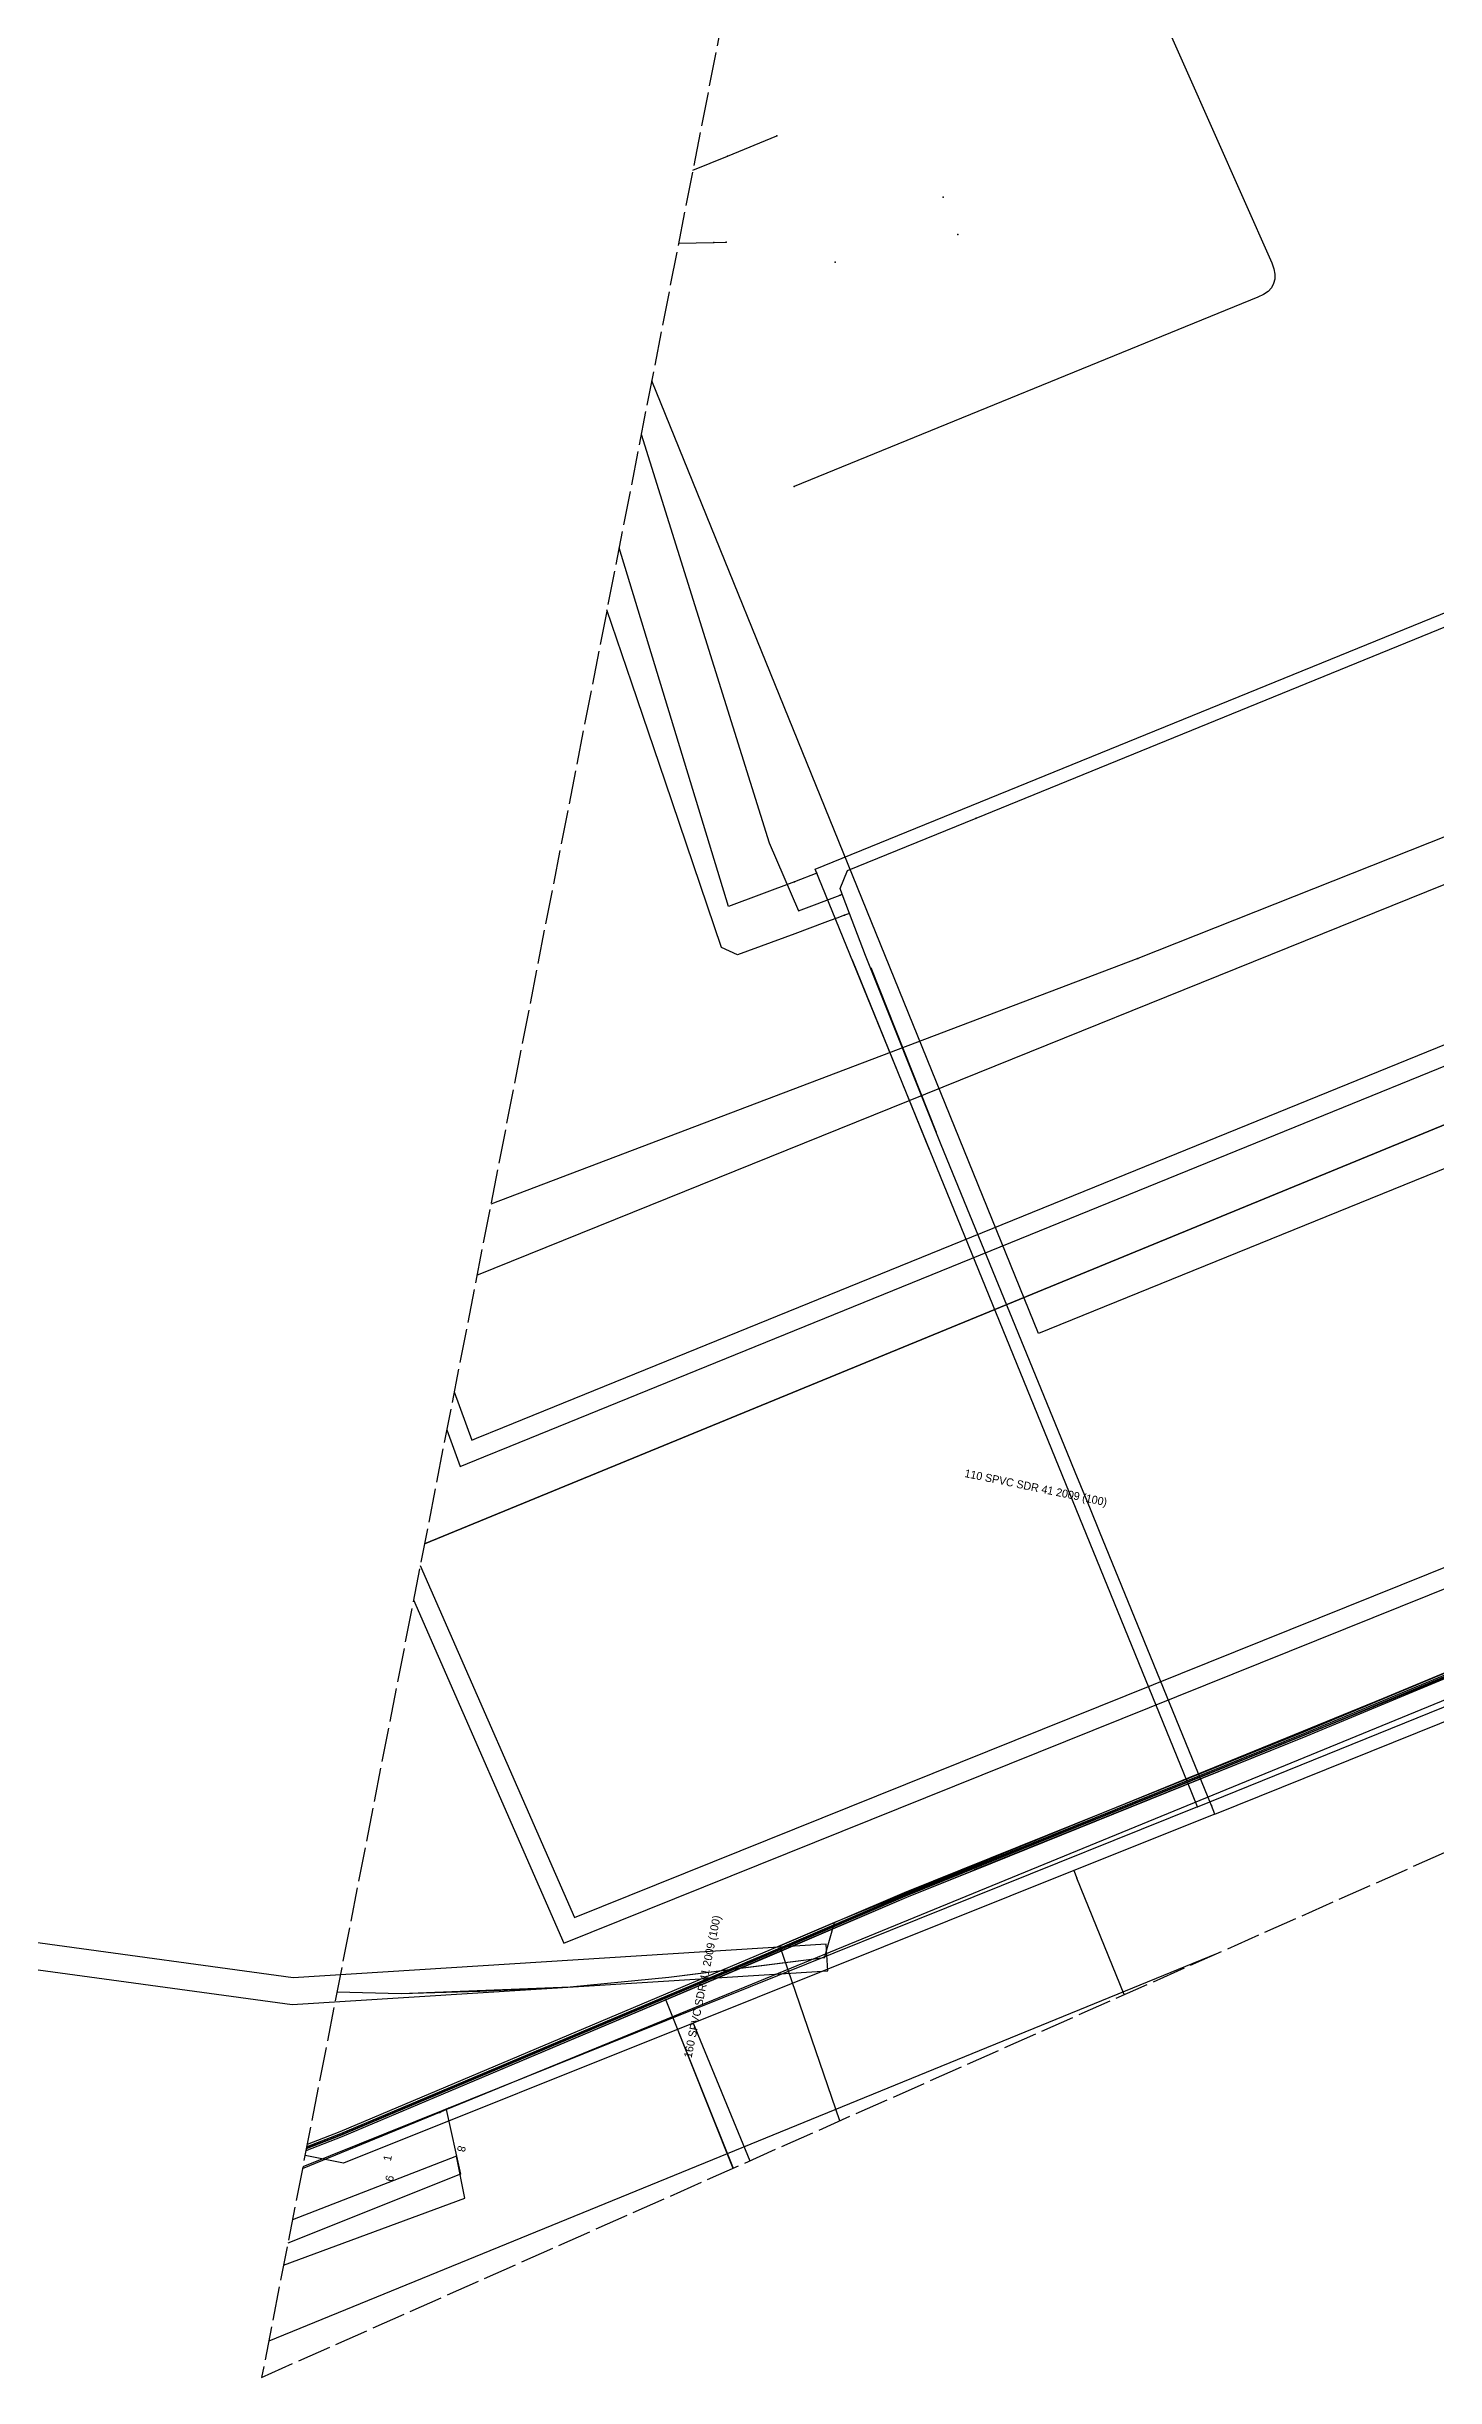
# Model space of a CAD drawing. Header units: metres. Extents: x -529 to 260, y -315 to 217.
# Drawn here: x -477.2 to -425.2, y -314.6 to -227.2 of the extents above; entities that cross this region are included whole.
import ezdxf

# ---------------------------------------------------------------- set-up
doc = ezdxf.new("R2010")
doc.units = ezdxf.units.M
doc.linetypes.add('DASHED', pattern=[1.524, 1.27, -0.254])
for name, color, linetype, true_color in [('GM0772_GWA_Appurtenance', 7, 'Continuous', 0xba38a8), ('GM0772_GWA_Rioolleiding', 7, 'Continuous', 0xba38a8), ('KA0000_OVG_Orientatiepolygoon', 7, 'Continuous', 0xff00ff), ('KL1001_WAT_Appurtenance', 7, 'Continuous', 0x0000ff), ('KL1001_WAT_Mantelbuis', 7, 'Continuous', 0x0000ff), ('KL1001_WAT_Waterleiding', 7, 'Continuous', 0x0000ff), ('KL1011_DAT_Duct', 7, 'Continuous', 0x00ff00), ('KL1011_DAT_ExtraDetailinfo', 7, 'Continuous', 0x00ff00), ('KL1011_DAT_ExtraGeometrie', 7, 'Continuous', 0x00ff00), ('KL1011_DAT_Kabelbed', 7, 'Continuous', 0x00ff00), ('KL1011_DAT_Mantelbuis', 7, 'Continuous', 0x00ff00), ('KL1011_DAT_Telecommunicatiekabel', 7, 'Continuous', 0x00ff00), ('KL1031_ELS_Appurtenance', 7, 'Continuous', 0x960000), ('KL1031_ELS_Elektriciteitskabel', 7, 'Continuous', 0x960000), ('KL1031_EMS_Elektriciteitskabel', 7, 'Continuous', 0xc80000), ('KL1031_GLD_Annotatie', 7, 'Continuous', 0xffffff), ('KL1031_GLD_Appurtenance', 7, 'Continuous', 0xffaf3c), ('KL1031_GLD_Mantelbuis', 7, 'Continuous', 0xffaf3c), ('KL1031_GLD_OlieGasChemicalienPijpleiding', 7, 'Continuous', 0xffaf3c), ('KL1049_DAT_Appurtenance', 7, 'Continuous', 0x00ff00), ('KL1049_DAT_Mantelbuis', 7, 'Continuous', 0x00ff00), ('KL1049_DAT_Telecommunicatiekabel', 7, 'Continuous', 0x00ff00), ('KL1051_DAT_Annotatie', 7, 'Continuous', 0xffffff), ('KL1051_DAT_Appurtenance', 7, 'Continuous', 0x00ff00), ('KL1051_DAT_ExtraDetailinfo', 7, 'Continuous', 0x00ff00), ('KL1051_DAT_Kabelbed', 7, 'Continuous', 0x00ff00), ('KL1233_WRM_ThermischePijpleiding', 7, 'Continuous', 0x008080), ('KL1648_DAT_Telecommunicatiekabel', 7, 'Continuous', 0x00ff00)]:
    doc.layers.add(name, color=color, linetype=linetype, true_color=true_color)

msp = doc.modelspace()

# ---------------------------------------------------------------- linework, layer by layer
at = {"layer": 'GM0772_GWA_Appurtenance'}
msp.add_point((-436.331, -261.423), dxfattribs=at)
at = {"layer": 'GM0772_GWA_Rioolleiding', "linetype": 'CONTINUOUS'}
for points in [[(-398.329, -246.355), (-436.331, -261.423)], [(-461.105, -273.295), (-413.21, -253.954)], [(-436.331, -261.423), (-460.586, -270.643)], [(-433.382, -298.737), (-468.913, -313.265)]]:
    msp.add_lwpolyline(points, dxfattribs=at)
at = {"layer": 'KA0000_OVG_Orientatiepolygoon', "linetype": 'DASHED'}
msp.add_lwpolyline([(212.467, 216.691), (-371.799, 183.859), (-469.178, -314.621), (251.501, 5.16), (212.467, 216.691)], close=True, dxfattribs=at)
at = {"layer": 'KL1001_WAT_Appurtenance'}
for p in [(-442.386, -256.162), (-447.492, -259.048), (-447.332, -259.81), (-433.569, -293.182), (-438.614, -295.9)]:
    msp.add_point(p, dxfattribs=at)
at = {"layer": 'KL1001_WAT_Mantelbuis', "linetype": 'CONTINUOUS'}
msp.add_lwpolyline([(-446.341, -261.769), (-443.887, -267.943)], dxfattribs=at)
at = {"layer": 'KL1001_WAT_Waterleiding', "linetype": 'CONTINUOUS'}
for points in [[(-442.386, -256.162), (-411.4, -243.523), (-374.024, -228.282)], [(-454.947, -241.776), (-450.146, -257.096), (-449.05, -259.638), (-447.492, -259.048)], [(-447.86, -260.006), (-448.063, -260.081), (-449.193, -260.5), (-451.334, -261.294), (-451.937, -261.014), (-454.052, -254.781), (-455.3, -251.104), (-456.233, -248.356)], [(-447.412, -259.017), (-447.495, -258.801), (-447.215, -258.135), (-442.386, -256.162)], [(-447.492, -259.048), (-447.412, -259.017)], [(-447.137, -259.737), (-447.412, -259.017)], [(-447.332, -259.81), (-447.609, -259.912), (-447.86, -260.006)], [(-447.137, -259.737), (-447.332, -259.81)], [(-433.691, -292.881), (-437.771, -282.908), (-438.111, -282.074), (-438.679, -280.686), (-438.982, -279.946), (-443.701, -268.409), (-446.54, -261.311), (-447.137, -259.737)], [(-433.44, -293.504), (-419.144, -287.751)], [(-433.44, -293.504), (-438.727, -295.622)], [(-433.569, -293.182), (-433.691, -292.881)], [(-433.44, -293.504), (-433.569, -293.182)], [(-438.727, -295.622), (-452.996, -301.338), (-466.11, -306.592), (-467.551, -306.297)], [(-438.727, -295.622), (-438.614, -295.9)], [(-436.839, -300.271), (-438.614, -295.9)], [(-452.996, -301.338), (-450.873, -306.499)]]:
    msp.add_lwpolyline(points, dxfattribs=at)
at = {"layer": 'KL1011_DAT_Duct', "linetype": 'CONTINUOUS'}
for points in [[(-400.955, -278.503), (-419.838, -286.134), (-427.134, -289.173)], [(-400.955, -278.503), (-419.838, -286.134), (-427.134, -289.173)], [(-400.955, -278.503), (-419.838, -286.134), (-427.134, -289.173)], [(-400.955, -278.503), (-419.838, -286.134), (-427.134, -289.173)], [(-400.955, -278.503), (-419.838, -286.134), (-427.134, -289.173)], [(-400.955, -278.503), (-419.838, -286.134), (-427.134, -289.173)], [(-400.955, -278.503), (-419.838, -286.134), (-427.134, -289.173)], [(-427.134, -289.173), (-447.698, -297.57)], [(-427.134, -289.173), (-447.698, -297.57)], [(-427.134, -289.173), (-447.698, -297.57)], [(-427.134, -289.173), (-447.698, -297.57)], [(-427.134, -289.173), (-447.698, -297.57)], [(-427.134, -289.173), (-447.698, -297.57)], [(-427.134, -289.173), (-447.698, -297.57)], [(-447.698, -297.57), (-449.747, -298.446)], [(-447.698, -297.57), (-449.747, -298.446)], [(-448.08, -298.894), (-447.698, -297.57)], [(-448.08, -298.894), (-447.698, -297.57)], [(-448.08, -298.894), (-447.698, -297.57)], [(-448.08, -298.894), (-447.698, -297.57)], [(-448.08, -298.894), (-447.698, -297.57)], [(-448.08, -298.894), (-447.698, -297.57)], [(-448.08, -298.894), (-447.698, -297.57)], [(-449.747, -298.446), (-466.25, -305.419), (-467.472, -305.89)], [(-449.747, -298.446), (-466.25, -305.419), (-467.472, -305.89)], [(-448.08, -298.894), (-453.914, -299.633), (-457.616, -299.993), (-463.952, -300.238), (-466.356, -300.181)], [(-448.08, -298.894), (-453.914, -299.633), (-457.616, -299.993), (-463.952, -300.238), (-466.356, -300.181)], [(-448.08, -298.894), (-453.914, -299.633), (-457.616, -299.993), (-463.952, -300.238), (-466.356, -300.181)], [(-448.08, -298.894), (-453.914, -299.633), (-457.616, -299.993), (-463.952, -300.238), (-466.356, -300.181)], [(-448.08, -298.894), (-453.914, -299.633), (-457.616, -299.993), (-463.952, -300.238), (-466.356, -300.181)], [(-448.08, -298.894), (-453.914, -299.633), (-457.616, -299.993), (-463.952, -300.238), (-466.356, -300.181)], [(-448.08, -298.894), (-453.914, -299.633), (-457.616, -299.993), (-463.952, -300.238), (-466.356, -300.181)], [(-448.08, -298.894), (-453.914, -299.633), (-457.616, -299.993), (-463.952, -300.238), (-466.356, -300.181)]]:
    msp.add_lwpolyline(points, dxfattribs=at)
at = {"layer": 'KL1011_DAT_ExtraDetailinfo', "linetype": 'CONTINUOUS'}
msp.add_lwpolyline([(-448.08, -298.894), (-450.427, -299.195), (-453.914, -299.633), (-457.616, -299.993), (-460.995, -300.152), (-463.952, -300.238), (-466.356, -300.181)], dxfattribs=at)
at = {"layer": 'KL1011_DAT_ExtraGeometrie', "linetype": 'CONTINUOUS'}
msp.add_lwpolyline([(-448.014, -298.385), (-467.996, -299.636), (-486.975, -297.045), (-528.94, -280.914), (-529.3, -281.849), (-487.274, -298.002), (-487.172, -298.028), (-468.029, -300.64), (-447.952, -299.384), (-448.014, -298.385)], close=True, dxfattribs=at)
at = {"layer": 'KL1011_DAT_Kabelbed', "linetype": 'CONTINUOUS'}
for points in [[(-400.955, -278.503), (-419.838, -286.134), (-427.134, -289.173)], [(-427.134, -289.173), (-447.698, -297.57)], [(-447.698, -297.57), (-449.747, -298.446)], [(-448.08, -298.894), (-447.698, -297.57)], [(-449.747, -298.446), (-466.25, -305.419), (-467.472, -305.89)], [(-447.503, -305.003), (-449.747, -298.446)], [(-448.08, -298.894), (-453.914, -299.633), (-457.616, -299.993), (-463.952, -300.238), (-466.356, -300.181)]]:
    msp.add_lwpolyline(points, dxfattribs=at)
at = {"layer": 'KL1011_DAT_Mantelbuis', "linetype": 'CONTINUOUS'}
msp.add_lwpolyline([(-448.08, -298.894), (-453.914, -299.633), (-457.616, -299.993), (-463.952, -300.238), (-466.356, -300.181)], dxfattribs=at)
at = {"layer": 'KL1011_DAT_Telecommunicatiekabel', "linetype": 'CONTINUOUS'}
for points in [[(-447.504, -305.004), (-449.747, -298.446), (-445.079, -296.449), (-430.113, -290.414), (-419.838, -286.134), (-406.719, -280.818), (-396.605, -276.755), (-386.645, -272.712), (-378.508, -269.432), (-368.75, -265.487), (-359.46, -261.724), (-357.516, -261.014)], [(-447.504, -305.004), (-449.747, -298.446), (-445.079, -296.449), (-430.113, -290.414), (-427.134, -289.173)], [(-447.504, -305.004), (-449.747, -298.446), (-445.079, -296.449), (-430.113, -290.414), (-427.134, -289.173)], [(-447.504, -305.004), (-449.747, -298.446), (-445.079, -296.449), (-430.113, -290.414), (-427.134, -289.173)], [(-447.504, -305.004), (-449.747, -298.446), (-445.079, -296.449), (-430.113, -290.414), (-427.134, -289.173)], [(-447.504, -305.004), (-449.747, -298.446), (-445.079, -296.449), (-430.113, -290.414), (-427.134, -289.173)], [(-447.504, -305.004), (-449.747, -298.446), (-445.079, -296.449), (-430.113, -290.414), (-427.134, -289.173)], [(-447.504, -305.004), (-449.747, -298.446), (-445.079, -296.449), (-430.113, -290.414), (-427.134, -289.173)], [(-447.504, -305.004), (-449.747, -298.446), (-445.079, -296.449), (-430.113, -290.414), (-427.134, -289.173)], [(-447.504, -305.004), (-449.747, -298.446), (-445.079, -296.449), (-430.113, -290.414), (-427.134, -289.173)], [(-447.504, -305.004), (-449.747, -298.446), (-445.079, -296.449), (-430.113, -290.414), (-427.134, -289.173)], [(-447.504, -305.004), (-449.747, -298.446), (-445.079, -296.449), (-430.113, -290.414), (-427.134, -289.173)], [(-447.504, -305.004), (-449.747, -298.446), (-445.079, -296.449), (-430.113, -290.414), (-427.134, -289.173)], [(-447.504, -305.004), (-449.747, -298.446), (-445.079, -296.449), (-430.113, -290.414), (-427.134, -289.173)], [(-447.504, -305.004), (-449.747, -298.446), (-445.079, -296.449), (-430.113, -290.414), (-427.134, -289.173)], [(-447.504, -305.004), (-449.747, -298.446), (-445.079, -296.449), (-430.113, -290.414), (-427.134, -289.173)], [(-447.504, -305.004), (-449.747, -298.446), (-445.079, -296.449), (-430.113, -290.414), (-427.134, -289.173)], [(-447.504, -305.004), (-449.747, -298.446), (-445.079, -296.449), (-430.113, -290.414), (-427.134, -289.173)], [(-447.504, -305.004), (-449.747, -298.446), (-445.079, -296.449), (-430.113, -290.414), (-427.134, -289.173)], [(-447.504, -305.004), (-449.747, -298.446), (-445.079, -296.449), (-430.113, -290.414), (-427.134, -289.173)], [(-447.504, -305.004), (-449.747, -298.446), (-445.079, -296.449), (-430.113, -290.414), (-427.134, -289.173)], [(-447.504, -305.004), (-449.747, -298.446), (-445.079, -296.449), (-430.113, -290.414), (-427.134, -289.173)]]:
    msp.add_lwpolyline(points, dxfattribs=at)
at = {"layer": 'KL1031_ELS_Appurtenance'}
for p in [(-443.633, -232.889), (-443.076, -234.282), (-447.673, -235.325), (-449.214, -243.738)]:
    msp.add_point(p, dxfattribs=at)
at = {"layer": 'KL1031_ELS_Elektriciteitskabel', "linetype": 'CONTINUOUS'}
msp.add_lwpolyline([(-379.041, -198.995), (-436.331, -222.074), (-436.497, -222.155), (-436.631, -222.249), (-436.732, -222.356), (-436.801, -222.476), (-436.836, -222.61), (-436.838, -222.758), (-436.808, -222.917), (-436.744, -223.091), (-431.311, -235.349), (-431.231, -235.569), (-431.192, -235.773), (-431.194, -235.959), (-431.239, -236.129), (-431.324, -236.282), (-431.451, -236.419), (-431.621, -236.538), (-431.832, -236.641), (-449.214, -243.738)], dxfattribs=at)
at = {"layer": 'KL1031_EMS_Elektriciteitskabel', "linetype": 'CONTINUOUS'}
for points in [[(-463.073, -283.373), (-439.374, -273.642), (-417.639, -264.704), (-384.81, -251.668), (-357.899, -240.913), (-348.824, -237.157), (-348.022, -236.804), (-347.924, -236.753), (-347.845, -236.693), (-347.785, -236.627), (-347.743, -236.552), (-347.721, -236.471), (-347.718, -236.381), (-347.735, -236.285), (-347.769, -236.179), (-348.015, -235.576)], [(-417.639, -264.704), (-439.374, -273.642), (-463.073, -283.373)], [(-417.639, -264.704), (-439.374, -273.642), (-463.073, -283.373)], [(-417.639, -264.704), (-439.374, -273.642), (-463.073, -283.373)], [(-417.639, -264.704), (-439.374, -273.642), (-463.073, -283.373)], [(-417.639, -264.704), (-439.374, -273.642), (-463.073, -283.373)], [(-417.639, -264.704), (-439.374, -273.642), (-463.073, -283.373)]]:
    msp.add_lwpolyline(points, dxfattribs=at)
at = {"layer": 'KL1031_GLD_Appurtenance'}
for p in [(-449.863, -230.593), (-451.715, -231.349), (-452.228, -234.583), (-451.758, -234.574), (-449.202, -258.551), (-448.362, -258.233), (-434.464, -292.311), (-434.088, -293.232)]:
    msp.add_point(p, dxfattribs=at)
at = {"layer": 'KL1031_GLD_Mantelbuis', "linetype": 'CONTINUOUS'}
msp.add_lwpolyline([(-444.138, -268.605), (-447.027, -261.489)], dxfattribs=at)
at = {"layer": 'KL1031_GLD_OlieGasChemicalienPijpleiding', "linetype": 'CONTINUOUS'}
for points in [[(-451.715, -231.349), (-449.863, -230.593)], [(-434.464, -292.311), (-448.423, -258.084), (-379.786, -230.12)], [(-453.014, -231.879), (-451.715, -231.349)], [(-434.088, -293.232), (-334.756, -252.986), (-282.627, -231.844)], [(-453.547, -234.606), (-452.228, -234.583)], [(-452.228, -234.583), (-451.758, -234.574)], [(-449.202, -258.551), (-451.67, -259.483), (-455.778, -246.03)], [(-448.362, -258.233), (-449.202, -258.551)], [(-434.088, -293.232), (-434.464, -292.311)], [(-434.088, -293.232), (-467.636, -306.731)]]:
    msp.add_lwpolyline(points, dxfattribs=at)
at = {"layer": 'KL1049_DAT_Appurtenance'}
for p in [(-442.448, -295.599), (-454.029, -300.473)]:
    msp.add_point(p, dxfattribs=at)
at = {"layer": 'KL1049_DAT_Mantelbuis', "linetype": 'CONTINUOUS'}
msp.add_lwpolyline([(-453.944, -300.673), (-451.507, -306.78)], dxfattribs=at)
at = {"layer": 'KL1049_DAT_Telecommunicatiekabel', "linetype": 'CONTINUOUS'}
for points in [[(-334.333, -252.318), (-341.108, -254.912), (-344.824, -256.275), (-348.463, -257.855), (-359.389, -261.91), (-378.434, -269.618), (-386.57, -272.898), (-419.763, -286.319), (-430.037, -290.599), (-445.003, -296.634), (-454.029, -300.473)], [(-419.763, -286.319), (-430.037, -290.599), (-442.446, -295.603), (-445.003, -296.634), (-450.144, -298.832), (-466.175, -305.604), (-467.517, -306.122)], [(-419.763, -286.319), (-430.037, -290.599), (-442.446, -295.603), (-445.003, -296.634), (-450.144, -298.832), (-466.175, -305.604), (-467.517, -306.122)], [(-419.81, -286.203), (-430.084, -290.483), (-445.05, -296.519), (-450.193, -298.717), (-466.222, -305.489), (-467.489, -305.977)], [(-419.763, -286.319), (-430.037, -290.599), (-442.448, -295.599)], [(-454.029, -300.473), (-466.175, -305.604), (-467.517, -306.122)], [(-454.028, -300.474), (-453.944, -300.673), (-451.508, -306.78)], [(-454.028, -300.474), (-453.944, -300.673), (-451.508, -306.78)]]:
    msp.add_lwpolyline(points, dxfattribs=at)
at = {"layer": 'KL1051_DAT_Appurtenance'}
for p in [(-462.503, -304.691), (-462.434, -304.655), (-462.26, -304.583), (-462.171, -304.526)]:
    msp.add_point(p, dxfattribs=at)
at = {"layer": 'KL1051_DAT_ExtraDetailinfo', "linetype": 'CONTINUOUS'}
msp.add_lwpolyline([(-468.358, -310.418), (-461.562, -307.905), (-461.874, -306.322), (-468.021, -308.71)], dxfattribs=at)
at = {"layer": 'KL1051_DAT_Kabelbed', "linetype": 'CONTINUOUS'}
for points in [[(-462.26, -304.583), (-379.629, -270.68), (-341.181, -253.959), (-327.287, -248.358), (-288.581, -232.756)], [(-462.26, -304.583), (-461.726, -306.997), (-468.195, -309.591)], [(-467.649, -306.795), (-462.434, -304.655)], [(-462.434, -304.655), (-462.26, -304.583)]]:
    msp.add_lwpolyline(points, dxfattribs=at)
at = {"layer": 'KL1233_WRM_ThermischePijpleiding', "linetype": 'CONTINUOUS'}
for points in [[(-334.568, -232.662), (-355.286, -241.073), (-385.669, -253.407), (-440.057, -275.484), (-447.542, -257.041), (-454.555, -239.767)], [(-462.24, -279.104), (-461.741, -280.472), (-460.843, -280.107), (-459.856, -279.705), (-431.175, -268.041), (-410.961, -259.818), (-386.467, -249.855), (-359.438, -238.841), (-350.006, -235.037), (-348.429, -234.402), (-348.376, -234.38), (-345.796, -233.34)], [(-461.96, -277.678), (-461.302, -279.484), (-461.126, -279.412), (-460.138, -279.011), (-431.458, -267.346), (-411.244, -259.123), (-386.75, -249.161), (-359.721, -238.146), (-350.287, -234.342), (-348.71, -233.706), (-348.341, -233.558), (-347.996, -233.418)], [(-463.232, -284.185), (-457.449, -297.379), (-402.709, -275.343), (-383.261, -266.994), (-351.188, -253.729), (-340.004, -249.363), (-333.221, -246.764), (-331.766, -250.24), (-328.06, -249.023), (-327.048, -251.283), (-326.948, -251.511)], [(-463.484, -285.477), (-457.844, -298.346), (-402.421, -276.036), (-382.971, -267.686), (-350.908, -254.425), (-339.733, -250.062), (-333.632, -247.725), (-332.19, -251.169), (-328.468, -249.947), (-327.734, -251.586), (-327.633, -251.815)]]:
    msp.add_lwpolyline(points, dxfattribs=at)
at = {"layer": 'KL1648_DAT_Telecommunicatiekabel', "linetype": 'CONTINUOUS'}
for points in [[(-467.499, -306.033), (-466.209, -305.536), (-445.035, -296.559), (-430.069, -290.531), (-406.68, -280.935), (-396.558, -276.867), (-378.46, -269.55), (-368.71, -265.602), (-359.411, -261.838), (-348.455, -257.877), (-344.811, -256.299), (-339.194, -254.095), (-330.61, -250.818), (-324.922, -248.31), (-317.017, -244.989), (-309.632, -242.173), (-301.117, -238.54), (-293.902, -235.348), (-273.9, -227.505), (-262.931, -222.853), (-257.736, -220.8)], [(-257.736, -220.8), (-262.931, -222.853), (-273.9, -227.505), (-293.902, -235.348), (-301.117, -238.54), (-309.632, -242.173), (-317.017, -244.989), (-324.922, -248.31), (-330.61, -250.818), (-339.194, -254.095), (-344.811, -256.299), (-348.455, -257.877), (-359.411, -261.838), (-368.71, -265.602), (-378.46, -269.55), (-396.558, -276.867), (-406.68, -280.935), (-430.069, -290.531), (-445.035, -296.559), (-466.209, -305.536), (-467.499, -306.033)], [(-467.499, -306.033), (-466.207, -305.534), (-445.034, -296.564), (-430.068, -290.529), (-406.675, -280.934), (-396.559, -276.87), (-378.464, -269.548), (-368.705, -265.602), (-359.417, -261.839), (-348.456, -257.878), (-344.817, -256.298), (-339.198, -254.096), (-330.612, -250.816), (-324.927, -248.311), (-317.021, -244.99), (-309.636, -242.172), (-301.116, -238.535), (-293.903, -235.341), (-273.898, -227.5), (-262.931, -222.856), (-257.811, -220.832)], [(-467.5, -306.035), (-466.204, -305.535), (-450.173, -298.762), (-445.031, -296.565), (-430.065, -290.53), (-419.791, -286.25)], [(-467.499, -306.033), (-466.209, -305.536), (-450.17, -298.76), (-445.035, -296.559), (-430.069, -290.531), (-419.796, -286.25)]]:
    msp.add_lwpolyline(points, dxfattribs=at)

# ---------------------------------------------------------------- texts
at = {"layer": 'KL1031_GLD_Annotatie', "char_height": 0.3, "attachment_point": 5}
for s, insert, rotation in [('110 SPVC SDR 41 2009 (100)', (-440.162, -281.309), 348.363), ('160 SPVC SDR 41 2009 (100)', (-452.617, -299.979), 78.363)]:
    msp.add_mtext(s, dxfattribs=dict(at, insert=insert, rotation=rotation))
at = {"layer": 'KL1051_DAT_Annotatie', "char_height": 0.3, "attachment_point": 7}
for s, insert, rotation in [('1', (-464.334, -306.534), 78.863), ('8', (-461.815, -305.914), 258.363), ('9', (-464.51, -307.02), 258.463)]:
    msp.add_mtext(s, dxfattribs=dict(at, insert=insert, rotation=rotation))

doc.saveas('drawing.dxf')
